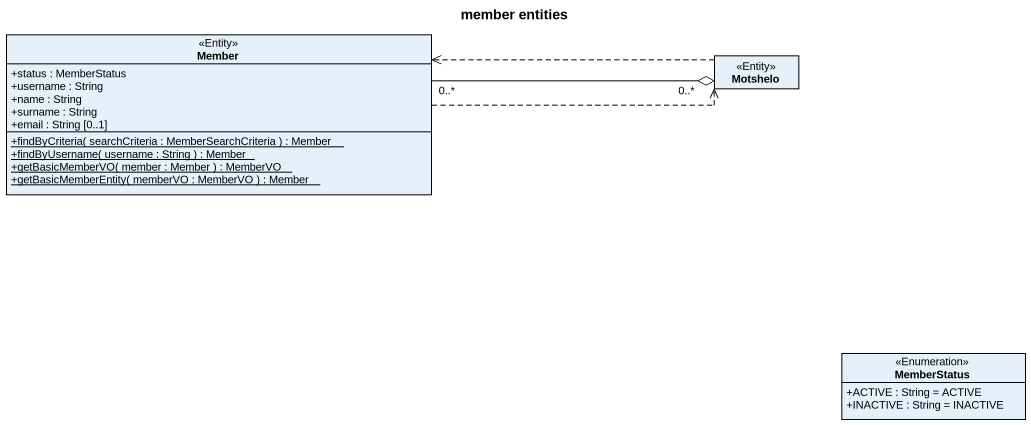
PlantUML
@startuml
title member entities
hide circle
hide empty members
skinparam classAttributeIconSize 0
class Member <<Entity>> {
  +status : MemberStatus
  +username : String
  +name : String
  +surname : String
  +email : String [0..1]
  {static} +findByCriteria( searchCriteria : MemberSearchCriteria ) : Member
  {static} +findByUsername( username : String ) : Member
  {static} +getBasicMemberVO( member : Member ) : MemberVO
  {static} +getBasicMemberEntity( memberVO : MemberVO ) : Member
}
class Motshelo <<Entity>>
class MemberStatus <<Enumeration>> {
  +ACTIVE : String = ACTIVE
  +INACTIVE : String = INACTIVE
}
Member .right.> Motshelo
Motshelo "0..*" o-left- "0..*" Member
Motshelo .left.> Member
@enduml
